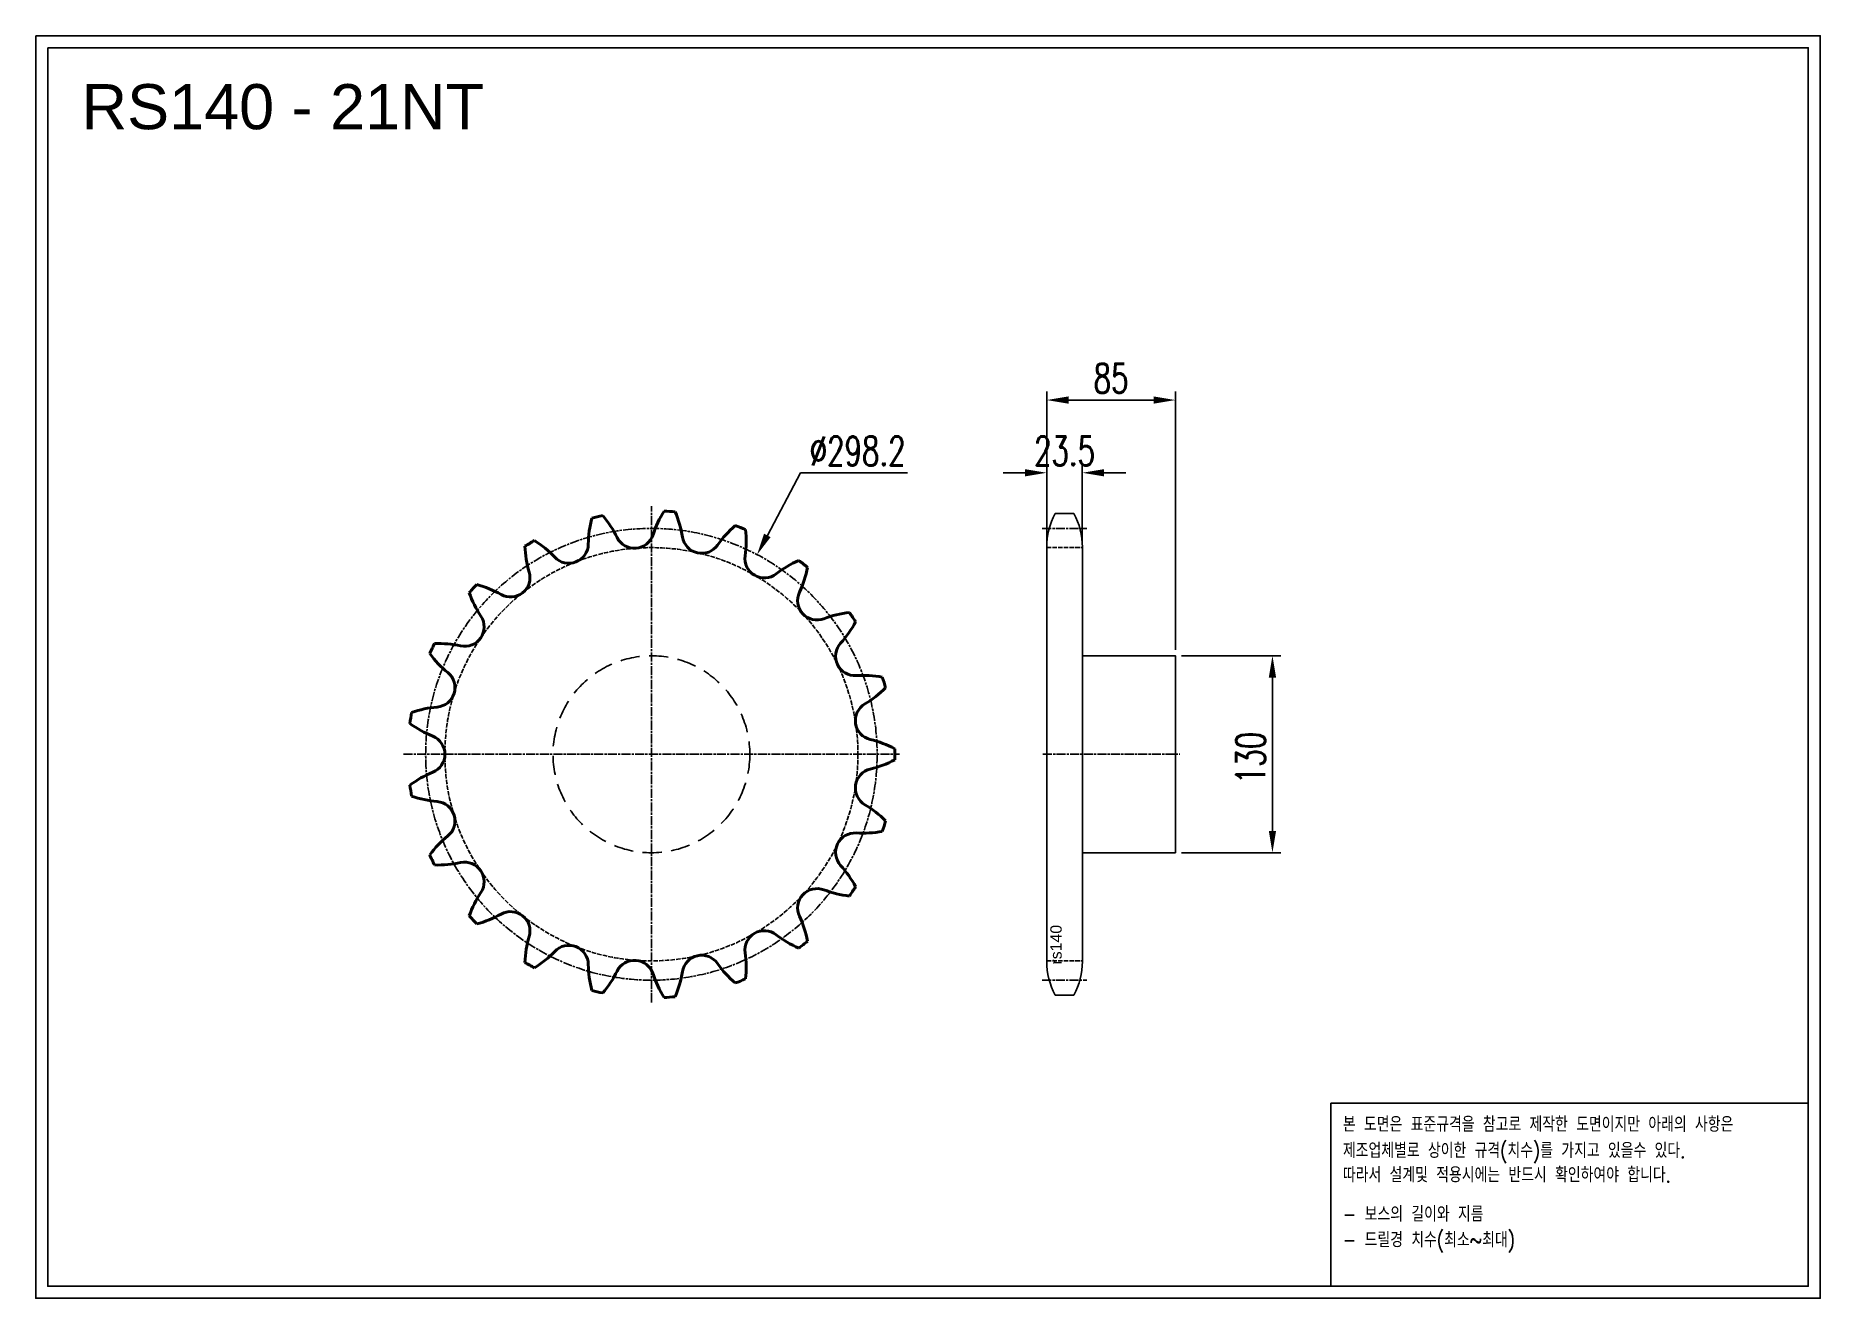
# Model space of a CAD drawing. Header units: millimetres. Extents: x -2601 to -1422, y 40753 to 41587.
import ezdxf

# ---------------------------------------------------------------- set-up
doc = ezdxf.new("R2010")
doc.units = ezdxf.units.MM
for name, pattern in [('AM_ISO02W050', [7.5, 6, -1.5]), ('AM_ISO02W050x2', [3.75, 3, -0.75]), ('AM_ISO08W050', [18, 12, -1.5, 3, -1.5]), ('AM_ISO08W050x2', [9, 6, -0.75, 1.5, -0.75]), ('HIDDEN', [9.525, 6.35, -3.175])]:
    doc.linetypes.add(name, pattern=pattern)
for name, color, linetype, lineweight in [('AM_0N', 7, 'Continuous', 50), ('AM_3N', 6, 'AM_ISO02W050', 25), ('AM_7', 4, 'AM_ISO08W050', 25), ('AM_7N', 4, 'AM_ISO08W050', 25)]:
    doc.layers.add(name, color=color, linetype=linetype, lineweight=lineweight)
doc.layers.add('HL', color=2, linetype='HIDDEN')
doc.layers.add('S-DIM', color=7, linetype='Continuous')
doc.styles.add('HAN', font='ROMANS.shx', dxfattribs={"width": 0.7, "bigfont": 'whgtxt.shx'})
doc.styles.add('HSG', font='SIMPLEX.shx', dxfattribs={"width": 0.7, "bigfont": 'HSG.shx'})
doc.styles.get("Standard").update_dxf_attribs({"font": 'arial.ttf'})
doc.dimstyles.new('APP32', dxfattribs={"dimscale": 8, "dimtxt": 2.4, "dimasz": 1.8, "dimexe": 0.7, "dimexo": 0.5, "dimgap": 0.6, "dimtad": 1, "dimtoh": 1, "dimdec": 1, "dimrnd": 0.01, "dimzin": 9, "dimdsep": 46, "dimtxsty": 'HSG', "dimcen": 0, "dimclrd": 1, "dimclre": 1, "dimclrt": 256, "dimazin": 2, "dimtp": 1, "dimtm": 1, "dimtfac": 0.5, "dimtdec": 1, "dimtofl": 0, "dimtmove": 0, "dimatfit": 3, "dimfxl": 0, "dimtvp": 1, "dimtolj": 2, "dimlwd": -1, "dimlwe": -1, "dimarcsym": 0})

# ---------------------------------------------------------------- blocks, each defined once
blk = doc.blocks.new('*D1')
at = {"layer": 'Defpoints', "color": 0, "transparency": 16777216}
for p in [(-2124.3, 41244.2), (-2263.9, 40980.7)]:
    blk.add_point(p, dxfattribs=at)
at = {"layer": 'S-DIM', "color": 1, "transparency": 16777216}
for p, q in [((-2095.7, 41298.3), (-2117.5, 41256.9)), ((-2024.9, 41298.3), (-2095.7, 41298.3))]:
    blk.add_line(p, q, dxfattribs=at)
blk.add_solid([(-2119.7, 41258.1), (-2115.4, 41255.8), (-2124.3, 41244.2)], dxfattribs=at)
at = {"layer": 'S-DIM', "transparency": 16777216, "insert": (-2057.9, 41312.7), "char_height": 19.2, "attachment_point": 5, "style": 'HSG'}
blk.add_mtext('\\A2;∅298.2', dxfattribs=at)
blk = doc.blocks.new('*D2')
at = {"layer": 'Defpoints', "color": 0, "transparency": 16777216}
for p in [(-1909.5, 41298.3), (-1933, 41249.2), (-1909.5, 41249.2)]:
    blk.add_point(p, dxfattribs=at)
at = {"layer": 'S-DIM', "color": 1, "transparency": 16777216}
for p, q in [((-1947.4, 41298.3), (-1961.8, 41298.3)), ((-1933, 41253.2), (-1933, 41303.9)), ((-1909.5, 41253.2), (-1909.5, 41303.9)), ((-1895.1, 41298.3), (-1880.7, 41298.3))]:
    blk.add_line(p, q, dxfattribs=at)
for points in [[(-1947.4, 41300.7), (-1947.4, 41295.9), (-1933, 41298.3)], [(-1895.1, 41300.7), (-1895.1, 41295.9), (-1909.5, 41298.3)]]:
    blk.add_solid(points, dxfattribs=at)
at = {"layer": 'S-DIM', "transparency": 16777216, "insert": (-1921.2, 41312.7), "char_height": 19.2, "attachment_point": 5, "style": 'HSG'}
blk.add_mtext('\\A2;23.5', dxfattribs=at)
blk = doc.blocks.new('*D3')
at = {"layer": 'Defpoints', "color": 0, "transparency": 16777216}
for p in [(-1848, 41346.3), (-1933, 41249.2), (-1848, 41177.5)]:
    blk.add_point(p, dxfattribs=at)
at = {"layer": 'S-DIM', "color": 1, "transparency": 16777216}
for p, q in [((-1933, 41253.2), (-1933, 41351.9)), ((-1918.6, 41346.3), (-1862.4, 41346.3)), ((-1848, 41181.5), (-1848, 41351.9))]:
    blk.add_line(p, q, dxfattribs=at)
for points in [[(-1918.6, 41348.7), (-1918.6, 41343.9), (-1933, 41346.3)], [(-1862.4, 41348.7), (-1862.4, 41343.9), (-1848, 41346.3)]]:
    blk.add_solid(points, dxfattribs=at)
at = {"layer": 'S-DIM', "transparency": 16777216, "insert": (-1890.5, 41360.7), "char_height": 19.2, "attachment_point": 5, "style": 'HSG'}
blk.add_mtext('\\A2;85', dxfattribs=at)
blk = doc.blocks.new('*D4')
at = {"layer": 'Defpoints', "color": 0, "transparency": 16777216}
for p in [(-1848, 41177.5), (-1848, 41047.5), (-1783.9, 41047.5)]:
    blk.add_point(p, dxfattribs=at)
at = {"layer": 'S-DIM', "color": 1, "transparency": 16777216}
for p, q in [((-1844, 41177.5), (-1778.3, 41177.5)), ((-1783.9, 41163.1), (-1783.9, 41061.9)), ((-1844, 41047.5), (-1778.3, 41047.5))]:
    blk.add_line(p, q, dxfattribs=at)
for points in [[(-1786.3, 41163.1), (-1781.5, 41163.1), (-1783.9, 41177.5)], [(-1786.3, 41061.9), (-1781.5, 41061.9), (-1783.9, 41047.5)]]:
    blk.add_solid(points, dxfattribs=at)
at = {"layer": 'S-DIM', "transparency": 16777216, "insert": (-1798.3, 41110), "char_height": 19.2, "attachment_point": 5, "rotation": 90, "style": 'HSG'}
blk.add_mtext('\\A2;130', dxfattribs=at)
blk = doc.blocks.new('notice1')
at = {"color": 4}
blk.add_lwpolyline([(-22142.12, 1735.9), (-22053.8, 1735.9), (-22053.8, 1702.07), (-22142.12, 1702.07)], close=True, dxfattribs=at)
at = {"color": 4, "style": 'HAN', "width": 0.8}
for s, p in [('본 도면은 표준규격을 참고로 제작한 도면이지만 아래의 사항은', (-22139.9, 1730.62)), ('제조업체별로 상이한 규격(치수)를 가지고 있을수 있다.', (-22139.9, 1725.78)), ('따라서 설계및 적용시에는 반드시 확인하여야 합니다.', (-22139.9, 1721.28)), ('- 보스의 길이와 지름', (-22139.9, 1714.03)), ('- 드릴경 치수(최소~최대)', (-22139.9, 1709.27))]:
    blk.add_text(s, height=2.7949, dxfattribs=at).set_placement(p)

msp = doc.modelspace()

# ---------------------------------------------------------------- linework, layer by layer
for p, q in [((-1927.44, 41271.39), (-1915, 41271.39)), ((-1932.97, 41249.19), (-1932.97, 40975.72)), ((-1909.47, 41249.19), (-1909.47, 40975.72)), ((-1927.44, 40953.52), (-1915, 40953.52))]:
    msp.add_line(p, q)
for points in [[(-2600.81, 41586.82), (-1422.02, 41586.82), (-1422.02, 40753.33), (-2600.81, 40753.33)], [(-2592.87, 41578.88), (-1429.95, 41578.88), (-1429.95, 40761.27), (-2592.87, 40761.27)]]:
    msp.add_lwpolyline(points, close=True)
msp.add_lwpolyline([(-1909.47, 41177.46), (-1847.97, 41177.46), (-1847.97, 41047.46), (-1909.47, 41047.46)])
for centre, start, end in [((-1885.67, 41249.19), 152.00824, 180), ((-1956.77, 41249.19), 0, 27.99176), ((-1885.67, 40975.72), 180, 207.99176), ((-1956.77, 40975.72), 332.00824, 0)]:
    msp.add_arc(centre, 47.3, start, end)
at = {"layer": 'AM_0N'}
for centre, radius, start, end in [((-2194.11, 41112.46), 160.79, 101.54679, 104.16749), ((-2279.52, 41224.37), 70.1, 26.42857, 40.5945), ((-2126.32, 41235.85), 70.1, 147.97693, 162.14286), ((-2194.11, 41112.46), 160.79, 84.40394, 87.02464), ((-2242.74, 41244.58), 70.1, 9.28571, 23.45164), ((-2165.71, 41250.35), 70.1, 165.11979, 179.28571), ((-2092.96, 41210.39), 70.1, 130.83408, 145), ((-2194.11, 41112.46), 160.79, 67.26108, 69.88178), ((-2201.64, 41253.04), 70.1, 352.14286, 6.30878), ((-2194.11, 41112.46), 160.79, 118.68965, 121.31035), ((-2207.61, 41252.6), 70.1, 182.26265, 196.42857), ((-2308.72, 41194.22), 70.1, 43.57143, 57.73735), ((-2248.63, 41251.38), 12.83, 223.57143, 359.28571), ((-2205.26, 41261.28), 12.83, 206.42857, 342.14286), ((-2160.9, 41257.96), 12.83, 189.28571, 325), ((-2119.48, 41241.71), 12.83, 172.14286, 307.85714), ((-2068.59, 41176.23), 70.1, 113.69122, 127.85714), ((-2194.11, 41112.46), 160.79, 50.11822, 52.73892), ((-2159.86, 41249.02), 70.1, 335, 349.16592), ((-2194.11, 41112.46), 160.79, 135.83251, 138.45321), ((-2327.73, 41156.81), 70.1, 60.71429, 74.88021), ((-2287.16, 41229.14), 12.83, 240.71429, 16.42857), ((-2248.32, 41242.39), 70.1, 199.4055, 213.57143), ((-2084.7, 41213.97), 12.83, 155, 290.71429), ((-2317.42, 41196.53), 12.83, 257.85714, 33.57143), ((-2055.37, 41136.4), 70.1, 96.54836, 110.71429), ((-2121.13, 41232.86), 70.1, 317.85714, 332.02307), ((-2194.11, 41112.46), 160.79, 32.97536, 35.59606), ((-2194.11, 41112.46), 160.79, 152.97536, 155.59606), ((-2284.21, 41220.64), 70.1, 216.54836, 230.71429), ((-2334.86, 41115.45), 70.1, 77.85714, 92.02307), ((-2059.64, 41177.21), 12.83, 137.85714, 273.57143), ((-2336.72, 41156.45), 12.83, 275, 50.71429), ((-2054.47, 41094.44), 70.1, 79.4055, 93.57143), ((-2088.88, 41206), 70.1, 300.71429, 314.88021), ((-2194.11, 41112.46), 160.79, 15.83251, 18.45321), ((-2194.11, 41112.46), 160.79, 170.11822, 172.73892), ((-2329.49, 41073.83), 70.1, 95, 109.16592), ((-2046.53, 41134.7), 12.83, 120.71429, 256.42857), ((-2312.09, 41189.27), 70.1, 233.69122, 247.85714), ((-2343.35, 41112.46), 12.83, 292.14286, 67.85714), ((-2065.99, 41054.08), 70.1, 62.26265, 76.42857), ((-2065.99, 41170.83), 70.1, 283.57143, 297.73735), ((-2194.11, 41112.46), 160.79, 358.68965, 1.31035), ((-2312.09, 41035.64), 70.1, 112.14286, 126.30878), ((-2046.53, 41090.21), 12.83, 103.57143, 239.28571), ((-2194.11, 41112.46), 160.79, 187.26108, 189.88178), ((-2329.49, 41151.08), 70.1, 250.83408, 265), ((-2336.72, 41068.46), 12.83, 309.28571, 85), ((-2088.88, 41018.91), 70.1, 45.11979, 59.28571), ((-2284.21, 41004.28), 70.1, 129.28571, 143.45164), ((-2059.64, 41047.7), 12.83, 86.42857, 222.14286), ((-2054.47, 41130.47), 70.1, 266.42857, 280.5945), ((-2194.11, 41112.46), 160.79, 341.54679, 344.16749), ((-2194.11, 41112.46), 160.79, 204.40394, 207.02464), ((-2334.86, 41109.46), 70.1, 267.97693, 282.14286), ((-2317.42, 41028.38), 12.83, 326.42857, 102.14286), ((-2121.13, 40992.06), 70.1, 27.97693, 42.14286), ((-2084.7, 41010.94), 12.83, 69.28571, 205), ((-2055.37, 41088.51), 70.1, 249.28571, 263.45164), ((-2194.11, 41112.46), 160.79, 324.40394, 327.02464), ((-2248.32, 40982.52), 70.1, 146.42857, 160.5945), ((-2194.11, 41112.46), 160.79, 221.54679, 224.16749), ((-2327.73, 41068.1), 70.1, 285.11979, 299.28571), ((-2287.16, 40995.77), 12.83, 343.57143, 119.28571), ((-2159.86, 40975.89), 70.1, 10.83408, 25), ((-2207.61, 40972.32), 70.1, 163.57143, 177.73735), ((-2119.48, 40983.21), 12.83, 52.14286, 187.85714), ((-2068.59, 41048.68), 70.1, 232.14286, 246.30878), ((-2194.11, 41112.46), 160.79, 307.26108, 309.88178), ((-2194.11, 41112.46), 160.79, 238.68965, 241.31035), ((-2308.72, 41030.69), 70.1, 302.26265, 316.42857), ((-2248.63, 40973.53), 12.83, 0.71429, 136.42857), ((-2205.26, 40963.63), 12.83, 17.85714, 153.57143), ((-2160.9, 40966.95), 12.83, 35, 170.71429), ((-2201.64, 40971.87), 70.1, 353.69122, 7.85714), ((-2165.71, 40974.56), 70.1, 180.71429, 194.88021), ((-2279.52, 41000.54), 70.1, 319.4055, 333.57143), ((-2126.32, 40989.06), 70.1, 197.85714, 212.02307), ((-2242.74, 40980.33), 70.1, 336.54836, 350.71429), ((-2092.96, 41014.52), 70.1, 215, 229.16592), ((-2194.11, 41112.46), 160.79, 290.11822, 292.73892), ((-2194.11, 41112.46), 160.79, 255.83251, 258.45321), ((-2194.11, 41112.46), 160.79, 272.97536, 275.59606)]:
    msp.add_arc(centre, radius, start, end, dxfattribs=at)
at = {"layer": 'AM_3N', "linetype": 'AM_ISO02W050x2'}
for p, q in [((-1932.97, 41248.87), (-1909.47, 41248.87)), ((-1932.97, 40976.04), (-1909.47, 40976.04))]:
    msp.add_line(p, q, dxfattribs=at)
msp.add_circle((-2194.11, 41112.46), 136.42, dxfattribs=at)
at = {"layer": 'AM_7', "linetype": 'AM_ISO08W050x2'}
for p, q in [((-1935.97, 41261.57), (-1906.47, 41261.57)), ((-1935.97, 40963.34), (-1906.47, 40963.34))]:
    msp.add_line(p, q, dxfattribs=at)
msp.add_circle((-2194.11, 41112.46), 149.12, dxfattribs=at)
at = {"layer": 'AM_7N', "linetype": 'AM_ISO08W050x2'}
for p, q in [((-2194.11, 40948.67), (-2194.11, 41276.24)), ((-2357.89, 41112.46), (-2030.32, 41112.46)), ((-1935.55, 41112.46), (-1845.13, 41112.46))]:
    msp.add_line(p, q, dxfattribs=at)
at = {"layer": 'HL', "ltscale": 2}
msp.add_circle((-2194.11, 41112.46), 65, dxfattribs=at)

# ---------------------------------------------------------------- block references
at = {"xscale": 3.570006619481701, "yscale": 3.570006619481701, "zscale": 3.570006619481701}
msp.add_blockref('notice1', (77302.25, 34684.88), dxfattribs=at)

# ---------------------------------------------------------------- texts
msp.add_text('RS140 - 21NT', height=29.7675).set_placement((-2570.45, 41525.1))
msp.add_text('rs140', height=7.5, rotation=90).set_placement((-1923.12, 40973.63))

# ---------------------------------------------------------------- dimensions: what is measured, and where the dimension line sits
at = {"layer": 'S-DIM'}
dim = msp.add_linear_dim(base=(-1847.97, 41346.26), p1=(-1932.97, 41249.19), p2=(-1847.97, 41177.46), dimstyle='APP32', dxfattribs=at)
dim.commit()
dim.dimension.update_dxf_attribs({"geometry": '*D3', "text_midpoint": (-1890.47, 41360.66)})
dim = msp.add_diameter_dim_2p(p1=(-2263.92, 40980.69), p2=(-2124.29, 41244.22), dimstyle='APP32', dxfattribs=at)
dim.commit()
dim.dimension.update_dxf_attribs({"geometry": '*D1', "text_midpoint": (-2057.9, 41298.26), "dimtype": 131})
dim = msp.add_linear_dim(base=(-1909.47, 41298.26), p1=(-1932.97, 41249.19), p2=(-1909.47, 41249.19), dimstyle='APP32', dxfattribs=at)
dim.commit()
dim.dimension.update_dxf_attribs({"geometry": '*D2', "text_midpoint": (-1921.22, 41298.26), "dimtype": 128})
dim = msp.add_linear_dim(base=(-1783.86, 41047.46), p1=(-1847.97, 41177.46), p2=(-1847.97, 41047.46), angle=90, dimstyle='APP32', dxfattribs=at)
dim.commit()
dim.dimension.update_dxf_attribs({"geometry": '*D4', "text_midpoint": (-1783.86, 41109.97), "dimtype": 128})

doc.saveas('drawing.dxf')
